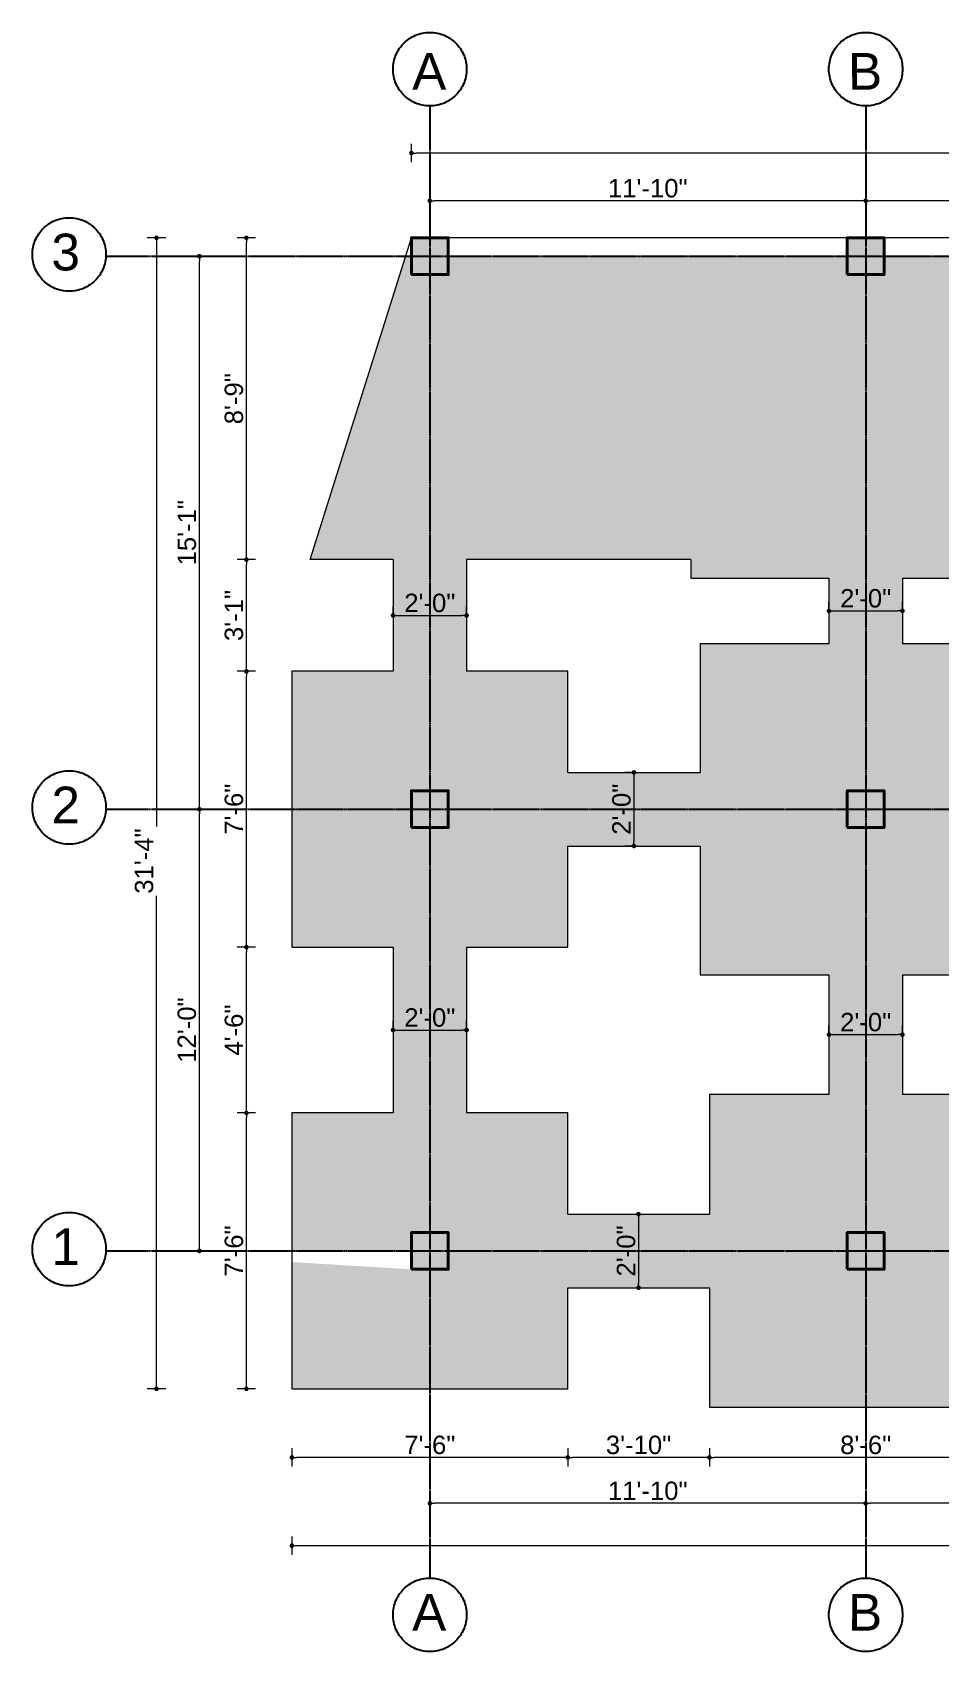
# Model space of a CAD drawing. Header units: inches. Extents: x 115570 to 265311, y 61168 to 314550.
# Drawn here: x 194053 to 194349, y 88286 to 88814 of the extents above; entities that cross this region are included whole.
import ezdxf

# ---------------------------------------------------------------- set-up
doc = ezdxf.new("R2010")
doc.units = ezdxf.units.IN
doc.header["$MEASUREMENT"] = 0
doc.linetypes.add('ACAD_ISO08W100', pattern=[36, 24, -3, 6, -3])
doc.layers.get('0').update_dxf_attribs({"lineweight": 25})
for name, color, linetype, lineweight in [('0 dimension lines', 4, 'Continuous', 18), ('0 wall', 7, 'Continuous', 40), ('Trench', 6, 'Continuous', 20)]:
    doc.layers.add(name, color=color, linetype=linetype, lineweight=lineweight)
doc.layers.add('0_center line', color=4, linetype='ACAD_ISO08W100', transparency=0.5)
doc.styles.add('arial.', font='arial.ttf')
doc.styles.get("Standard").update_dxf_attribs({"font": 'arial.ttf'})
doc.dimstyles.new('d50_Text size double', dxfattribs={"dimscale": 0, "dimtxt": 6, "dimasz": 1.5, "dimexe": 3, "dimexo": 3, "dimgap": 1, "dimtad": 1, "dimdec": 0, "dimrnd": 0.25, "dimzin": 3, "dimdsep": 46, "dimlunit": 4, "dimtxsty": 'arial.', "dimblk": 'DOT', "dimcen": 4, "dimdle": 6, "dimclrd": 256, "dimclre": 256, "dimclrt": 7, "dimazin": 0, "dimtfac": 1, "dimtdec": 0, "dimtix": 1, "dimtmove": 2, "dimatfit": 3, "dimfxl": 3, "dimfxlon": 1, "dimtolj": 1, "dimtzin": 0, "dimlwd": -1, "dimlwe": -1, "dimarcsym": 0})

# ---------------------------------------------------------------- blocks, each defined once
blk = doc.blocks.new('_Dot')
at = {"color": 0, "linetype": 'ByBlock', "lineweight": -2}
blk.add_line((-0.5, 0), (-1, 0), dxfattribs=at)
at = {"color": 0, "linetype": 'ByBlock', "const_width": 0.5}
blk.add_lwpolyline([(-0.25, 0, 1), (0.25, 0, 1)], format="xyb", close=True, dxfattribs=at)
blk = doc.blocks.new('*D1124')
at = {"layer": '0 dimension lines', "transparency": 16777216}
for p, q in [((194273.59, 88352.06), (194273.59, 88346.06)), ((194375.59, 88352.06), (194375.59, 88346.06)), ((194374.09, 88349.06), (194275.09, 88349.06))]:
    blk.add_line(p, q, dxfattribs=at)
at = {"layer": 'Defpoints', "color": 0, "transparency": 16777216}
for p in [(194273.59, 88365.44), (194375.59, 88365.44), (194273.59, 88349.06)]:
    blk.add_point(p, dxfattribs=at)
at = {"layer": '0 dimension lines', "transparency": 16777216, "xscale": 1.5, "yscale": 1.5, "zscale": 1.5, "rotation": 180}
blk.add_blockref('_Dot', (194273.59, 88349.06), dxfattribs=at)
at = {"layer": '0 dimension lines', "transparency": 16777216, "xscale": 1.5, "yscale": 1.5, "zscale": 1.5}
blk.add_blockref('_Dot', (194375.59, 88349.06), dxfattribs=at)
at = {"layer": '0 dimension lines', "color": 7, "lineweight": 15, "transparency": 16777216, "insert": (194324.59, 88353.12), "char_height": 6, "attachment_point": 5, "style": 'arial.'}
blk.add_mtext('\\A1;8\'-6"', dxfattribs=at)
blk = doc.blocks.new('*D1125')
at = {"layer": '0 dimension lines', "transparency": 16777216}
for p, q in [((194227.4, 88352.06), (194227.4, 88346.06)), ((194273.59, 88352.06), (194273.59, 88346.06)), ((194272.09, 88349.06), (194228.9, 88349.06))]:
    blk.add_line(p, q, dxfattribs=at)
at = {"layer": 'Defpoints', "color": 0, "transparency": 16777216}
for p in [(194227.4, 88371.44), (194273.59, 88365.44), (194227.4, 88349.06)]:
    blk.add_point(p, dxfattribs=at)
at = {"layer": '0 dimension lines', "transparency": 16777216, "xscale": 1.5, "yscale": 1.5, "zscale": 1.5, "rotation": 180}
blk.add_blockref('_Dot', (194227.4, 88349.06), dxfattribs=at)
at = {"layer": '0 dimension lines', "transparency": 16777216, "xscale": 1.5, "yscale": 1.5, "zscale": 1.5}
blk.add_blockref('_Dot', (194273.59, 88349.06), dxfattribs=at)
at = {"layer": '0 dimension lines', "color": 7, "lineweight": 15, "transparency": 16777216, "insert": (194250.49, 88353.12), "char_height": 6, "attachment_point": 5, "style": 'arial.'}
blk.add_mtext('\\A1;3\'-10"', dxfattribs=at)
blk = doc.blocks.new('*D1126')
at = {"layer": '0 dimension lines', "transparency": 16777216}
for p, q in [((194137.4, 88352.06), (194137.4, 88346.06)), ((194227.4, 88352.06), (194227.4, 88346.06)), ((194225.9, 88349.06), (194138.9, 88349.06))]:
    blk.add_line(p, q, dxfattribs=at)
at = {"layer": 'Defpoints', "color": 0, "transparency": 16777216}
for p in [(194137.4, 88371.44), (194227.4, 88371.44), (194137.4, 88349.06)]:
    blk.add_point(p, dxfattribs=at)
at = {"layer": '0 dimension lines', "transparency": 16777216, "xscale": 1.5, "yscale": 1.5, "zscale": 1.5, "rotation": 180}
blk.add_blockref('_Dot', (194137.4, 88349.06), dxfattribs=at)
at = {"layer": '0 dimension lines', "transparency": 16777216, "xscale": 1.5, "yscale": 1.5, "zscale": 1.5}
blk.add_blockref('_Dot', (194227.4, 88349.06), dxfattribs=at)
at = {"layer": '0 dimension lines', "color": 7, "lineweight": 15, "transparency": 16777216, "insert": (194182.4, 88353.12), "char_height": 6, "attachment_point": 5, "style": 'arial.'}
blk.add_mtext('\\A1;7\'-6"', dxfattribs=at)
blk = doc.blocks.new('*D1128')
at = {"layer": '0 dimension lines', "transparency": 16777216}
for p, q in [((194324.59, 88337.09), (194324.59, 88331.09)), ((194504.59, 88337.09), (194504.59, 88331.09)), ((194503.09, 88334.09), (194326.09, 88334.09))]:
    blk.add_line(p, q, dxfattribs=at)
at = {"layer": 'Defpoints', "color": 0, "transparency": 16777216}
for p in [(194324.59, 88362.44), (194504.59, 88362.44), (194324.59, 88334.09)]:
    blk.add_point(p, dxfattribs=at)
at = {"layer": '0 dimension lines', "transparency": 16777216, "xscale": 1.5, "yscale": 1.5, "zscale": 1.5, "rotation": 180}
blk.add_blockref('_Dot', (194324.59, 88334.09), dxfattribs=at)
at = {"layer": '0 dimension lines', "transparency": 16777216, "xscale": 1.5, "yscale": 1.5, "zscale": 1.5}
blk.add_blockref('_Dot', (194504.59, 88334.09), dxfattribs=at)
at = {"layer": '0 dimension lines', "color": 7, "lineweight": 15, "transparency": 16777216, "insert": (194414.59, 88338.15), "char_height": 6, "attachment_point": 5, "style": 'arial.'}
blk.add_mtext('\\A1;15\'-0"', dxfattribs=at)
blk = doc.blocks.new('*D1129')
at = {"layer": '0 dimension lines', "transparency": 16777216}
for p, q in [((194182.4, 88337.09), (194182.4, 88331.09)), ((194324.59, 88337.09), (194324.59, 88331.09)), ((194323.09, 88334.09), (194183.9, 88334.09))]:
    blk.add_line(p, q, dxfattribs=at)
at = {"layer": 'Defpoints', "color": 0, "transparency": 16777216}
for p in [(194182.4, 88368.44), (194324.59, 88362.44), (194182.4, 88334.09)]:
    blk.add_point(p, dxfattribs=at)
at = {"layer": '0 dimension lines', "transparency": 16777216, "xscale": 1.5, "yscale": 1.5, "zscale": 1.5, "rotation": 180}
blk.add_blockref('_Dot', (194182.4, 88334.09), dxfattribs=at)
at = {"layer": '0 dimension lines', "transparency": 16777216, "xscale": 1.5, "yscale": 1.5, "zscale": 1.5}
blk.add_blockref('_Dot', (194324.59, 88334.09), dxfattribs=at)
at = {"layer": '0 dimension lines', "color": 7, "lineweight": 15, "transparency": 16777216, "insert": (194253.49, 88338.15), "char_height": 6, "attachment_point": 5, "style": 'arial.'}
blk.add_mtext('\\A1;11\'-10"', dxfattribs=at)
blk = doc.blocks.new('*D1130')
at = {"layer": '0 dimension lines', "transparency": 16777216}
for p, q in [((194137.4, 88323.28), (194137.4, 88317.28)), ((194138.9, 88320.28), (194675.09, 88320.28)), ((194676.59, 88323.28), (194676.59, 88317.28))]:
    blk.add_line(p, q, dxfattribs=at)
at = {"layer": 'Defpoints', "color": 0, "transparency": 16777216}
for p in [(194137.4, 88371.44), (194676.59, 88365.44), (194676.59, 88320.28)]:
    blk.add_point(p, dxfattribs=at)
at = {"layer": '0 dimension lines', "transparency": 16777216, "xscale": 1.5, "yscale": 1.5, "zscale": 1.5, "rotation": 180}
blk.add_blockref('_Dot', (194137.4, 88320.28), dxfattribs=at)
at = {"layer": '0 dimension lines', "transparency": 16777216, "xscale": 1.5, "yscale": 1.5, "zscale": 1.5}
blk.add_blockref('_Dot', (194676.59, 88320.28), dxfattribs=at)
at = {"layer": '0 dimension lines', "color": 7, "lineweight": 15, "transparency": 16777216, "insert": (194406.99, 88324.3), "char_height": 6, "attachment_point": 5, "style": 'arial.'}
blk.add_mtext('\\A1;44\'-11"', dxfattribs=at)
blk = doc.blocks.new('*D1139')
at = {"layer": '0 dimension lines', "transparency": 16777216}
for p, q in [((194125.57, 88461.44), (194119.57, 88461.44)), ((194122.57, 88372.94), (194122.57, 88459.94)), ((194125.57, 88371.44), (194119.57, 88371.44))]:
    blk.add_line(p, q, dxfattribs=at)
at = {"layer": 'Defpoints', "color": 0, "transparency": 16777216}
for p in [(194122.57, 88461.44), (194137.4, 88461.44), (194137.4, 88371.44)]:
    blk.add_point(p, dxfattribs=at)
at = {"layer": '0 dimension lines', "transparency": 16777216, "xscale": 1.5, "yscale": 1.5, "zscale": 1.5}
for p, rotation in [((194122.57, 88461.44), 90), ((194122.57, 88371.44), 270)]:
    blk.add_blockref('_Dot', p, dxfattribs=dict(at, rotation=rotation))
at = {"layer": '0 dimension lines', "color": 7, "lineweight": 15, "transparency": 16777216, "insert": (194118.51, 88416.44), "char_height": 6, "attachment_point": 5, "rotation": 90, "style": 'arial.'}
blk.add_mtext('\\A1;7\'-6"', dxfattribs=at)
blk = doc.blocks.new('*D1140')
at = {"layer": '0 dimension lines', "transparency": 16777216}
for p, q in [((194125.57, 88515.55), (194119.57, 88515.55)), ((194122.57, 88462.94), (194122.57, 88514.05)), ((194125.57, 88461.44), (194119.57, 88461.44))]:
    blk.add_line(p, q, dxfattribs=at)
at = {"layer": 'Defpoints', "color": 0, "transparency": 16777216}
for p in [(194122.57, 88515.55), (194137.4, 88515.55), (194137.4, 88461.44)]:
    blk.add_point(p, dxfattribs=at)
at = {"layer": '0 dimension lines', "transparency": 16777216, "xscale": 1.5, "yscale": 1.5, "zscale": 1.5}
for p, rotation in [((194122.57, 88515.55), 90), ((194122.57, 88461.44), 270)]:
    blk.add_blockref('_Dot', p, dxfattribs=dict(at, rotation=rotation))
at = {"layer": '0 dimension lines', "color": 7, "lineweight": 15, "transparency": 16777216, "insert": (194118.51, 88488.5), "char_height": 6, "attachment_point": 5, "rotation": 90, "style": 'arial.'}
blk.add_mtext('\\A1;4\'-6"', dxfattribs=at)
blk = doc.blocks.new('*D1141')
at = {"layer": '0 dimension lines', "transparency": 16777216}
for p, q in [((194125.57, 88605.55), (194119.57, 88605.55)), ((194122.57, 88517.05), (194122.57, 88604.05)), ((194125.57, 88515.55), (194119.57, 88515.55))]:
    blk.add_line(p, q, dxfattribs=at)
at = {"layer": 'Defpoints', "color": 0, "transparency": 16777216}
for p in [(194122.57, 88605.55), (194137.4, 88605.55), (194137.4, 88515.55)]:
    blk.add_point(p, dxfattribs=at)
at = {"layer": '0 dimension lines', "transparency": 16777216, "xscale": 1.5, "yscale": 1.5, "zscale": 1.5}
for p, rotation in [((194122.57, 88605.55), 90), ((194122.57, 88515.55), 270)]:
    blk.add_blockref('_Dot', p, dxfattribs=dict(at, rotation=rotation))
at = {"layer": '0 dimension lines', "color": 7, "lineweight": 15, "transparency": 16777216, "insert": (194118.51, 88560.55), "char_height": 6, "attachment_point": 5, "rotation": 90, "style": 'arial.'}
blk.add_mtext('\\A1;7\'-6"', dxfattribs=at)
blk = doc.blocks.new('*D1142')
at = {"layer": '0 dimension lines', "transparency": 16777216}
for p, q in [((194125.57, 88641.98), (194119.57, 88641.98)), ((194122.57, 88607.05), (194122.57, 88640.48)), ((194125.57, 88605.55), (194119.57, 88605.55))]:
    blk.add_line(p, q, dxfattribs=at)
at = {"layer": 'Defpoints', "color": 0, "transparency": 16777216}
for p in [(194122.57, 88641.98), (194143.35, 88641.98), (194137.4, 88605.55)]:
    blk.add_point(p, dxfattribs=at)
at = {"layer": '0 dimension lines', "transparency": 16777216, "xscale": 1.5, "yscale": 1.5, "zscale": 1.5}
for p, rotation in [((194122.57, 88641.98), 90), ((194122.57, 88605.55), 270)]:
    blk.add_blockref('_Dot', p, dxfattribs=dict(at, rotation=rotation))
at = {"layer": '0 dimension lines', "color": 7, "lineweight": 15, "transparency": 16777216, "insert": (194118.51, 88623.76), "char_height": 6, "attachment_point": 5, "rotation": 90, "style": 'arial.'}
blk.add_mtext('\\A1;3\'-1"', dxfattribs=at)
blk = doc.blocks.new('*D1143')
at = {"layer": '0 dimension lines', "transparency": 16777216}
for p, q in [((194125.57, 88746.98), (194119.57, 88746.98)), ((194122.57, 88643.48), (194122.57, 88745.48)), ((194125.57, 88641.98), (194119.57, 88641.98))]:
    blk.add_line(p, q, dxfattribs=at)
at = {"layer": 'Defpoints', "color": 0, "transparency": 16777216}
for p in [(194122.57, 88746.98), (194176.4, 88746.98), (194143.35, 88641.98)]:
    blk.add_point(p, dxfattribs=at)
at = {"layer": '0 dimension lines', "transparency": 16777216, "xscale": 1.5, "yscale": 1.5, "zscale": 1.5}
for p, rotation in [((194122.57, 88746.98), 90), ((194122.57, 88641.98), 270)]:
    blk.add_blockref('_Dot', p, dxfattribs=dict(at, rotation=rotation))
at = {"layer": '0 dimension lines', "color": 7, "lineweight": 15, "transparency": 16777216, "insert": (194118.51, 88694.48), "char_height": 6, "attachment_point": 5, "rotation": 90, "style": 'arial.'}
blk.add_mtext('\\A1;8\'-9"', dxfattribs=at)
blk = doc.blocks.new('*D1144')
at = {"layer": '0 dimension lines', "transparency": 16777216}
for p, q in [((194110.22, 88560.55), (194104.22, 88560.55)), ((194107.22, 88417.94), (194107.22, 88559.05)), ((194110.22, 88416.44), (194104.22, 88416.44))]:
    blk.add_line(p, q, dxfattribs=at)
at = {"layer": 'Defpoints', "color": 0, "transparency": 16777216}
for p in [(194107.22, 88560.55), (194134.4, 88560.55), (194134.4, 88416.44)]:
    blk.add_point(p, dxfattribs=at)
at = {"layer": '0 dimension lines', "transparency": 16777216, "xscale": 1.5, "yscale": 1.5, "zscale": 1.5}
for p, rotation in [((194107.22, 88560.55), 90), ((194107.22, 88416.44), 270)]:
    blk.add_blockref('_Dot', p, dxfattribs=dict(at, rotation=rotation))
at = {"layer": '0 dimension lines', "color": 7, "lineweight": 15, "transparency": 16777216, "insert": (194103.16, 88488.5), "char_height": 6, "attachment_point": 5, "rotation": 90, "style": 'arial.'}
blk.add_mtext('\\A1;12\'-0"', dxfattribs=at)
blk = doc.blocks.new('*D1145')
at = {"layer": '0 dimension lines', "transparency": 16777216}
for p, q in [((194110.22, 88740.98), (194104.22, 88740.98)), ((194107.22, 88562.05), (194107.22, 88739.48)), ((194110.22, 88560.55), (194104.22, 88560.55))]:
    blk.add_line(p, q, dxfattribs=at)
at = {"layer": 'Defpoints', "color": 0, "transparency": 16777216}
for p in [(194107.22, 88740.98), (194168.51, 88740.98), (194134.4, 88560.55)]:
    blk.add_point(p, dxfattribs=at)
at = {"layer": '0 dimension lines', "transparency": 16777216, "xscale": 1.5, "yscale": 1.5, "zscale": 1.5}
for p, rotation in [((194107.22, 88740.98), 90), ((194107.22, 88560.55), 270)]:
    blk.add_blockref('_Dot', p, dxfattribs=dict(at, rotation=rotation))
at = {"layer": '0 dimension lines', "color": 7, "lineweight": 15, "transparency": 16777216, "insert": (194103.16, 88650.76), "char_height": 6, "attachment_point": 5, "rotation": 90, "style": 'arial.'}
blk.add_mtext('\\A1;15\'-1"', dxfattribs=at)
blk = doc.blocks.new('*D1146')
at = {"layer": '0 dimension lines', "transparency": 16777216}
for p, q in [((194096.24, 88746.98), (194090.24, 88746.98)), ((194093.24, 88745.48), (194093.24, 88554.95)), ((194093.24, 88372.94), (194093.24, 88532.34)), ((194096.24, 88371.44), (194090.24, 88371.44))]:
    blk.add_line(p, q, dxfattribs=at)
at = {"layer": 'Defpoints', "color": 0, "transparency": 16777216}
for p in [(194093.24, 88746.98), (194176.4, 88746.98), (194137.4, 88371.44)]:
    blk.add_point(p, dxfattribs=at)
at = {"layer": '0 dimension lines', "transparency": 16777216, "xscale": 1.5, "yscale": 1.5, "zscale": 1.5}
for p, rotation in [((194093.24, 88746.98), 90), ((194093.24, 88371.44), 270)]:
    blk.add_blockref('_Dot', p, dxfattribs=dict(at, rotation=rotation))
at = {"layer": '0 dimension lines', "color": 7, "lineweight": 15, "transparency": 16777216, "insert": (194089.2, 88543.64), "char_height": 6, "attachment_point": 5, "rotation": 90, "style": 'arial.'}
blk.add_mtext('\\A1;31\'-4"', dxfattribs=at)
blk = doc.blocks.new('*D1147')
at = {"layer": '0 dimension lines', "transparency": 16777216}
for p, q in [((194176.4, 88771.64), (194176.4, 88777.64)), ((194669.09, 88774.64), (194177.9, 88774.64)), ((194670.59, 88771.64), (194670.59, 88777.64))]:
    blk.add_line(p, q, dxfattribs=at)
at = {"layer": 'Defpoints', "color": 0, "transparency": 16777216}
for p in [(194176.4, 88774.64), (194176.4, 88746.98), (194670.59, 88746.98)]:
    blk.add_point(p, dxfattribs=at)
at = {"layer": '0 dimension lines', "transparency": 16777216, "xscale": 1.5, "yscale": 1.5, "zscale": 1.5, "rotation": 180}
blk.add_blockref('_Dot', (194176.4, 88774.64), dxfattribs=at)
at = {"layer": '0 dimension lines', "transparency": 16777216, "xscale": 1.5, "yscale": 1.5, "zscale": 1.5}
blk.add_blockref('_Dot', (194670.59, 88774.64), dxfattribs=at)
at = {"layer": '0 dimension lines', "color": 7, "lineweight": 15, "transparency": 16777216, "insert": (194423.49, 88778.65), "char_height": 6, "attachment_point": 5, "style": 'arial.'}
blk.add_mtext('\\A1;41\'-2"', dxfattribs=at)
blk = doc.blocks.new('*D1181')
at = {"layer": '0 dimension lines', "transparency": 16777216}
for p, q in [((194324.59, 88756.07), (194324.59, 88762.07)), ((194503.09, 88759.07), (194326.09, 88759.07)), ((194504.59, 88756.07), (194504.59, 88762.07))]:
    blk.add_line(p, q, dxfattribs=at)
at = {"layer": 'Defpoints', "color": 0, "transparency": 16777216}
for p in [(194324.59, 88759.07), (194324.59, 88740.98), (194504.59, 88740.98)]:
    blk.add_point(p, dxfattribs=at)
at = {"layer": '0 dimension lines', "transparency": 16777216, "xscale": 1.5, "yscale": 1.5, "zscale": 1.5, "rotation": 180}
blk.add_blockref('_Dot', (194324.59, 88759.07), dxfattribs=at)
at = {"layer": '0 dimension lines', "transparency": 16777216, "xscale": 1.5, "yscale": 1.5, "zscale": 1.5}
blk.add_blockref('_Dot', (194504.59, 88759.07), dxfattribs=at)
at = {"layer": '0 dimension lines', "color": 7, "lineweight": 15, "transparency": 16777216, "insert": (194414.59, 88763.13), "char_height": 6, "attachment_point": 5, "style": 'arial.'}
blk.add_mtext('\\A1;15\'-0"', dxfattribs=at)
blk = doc.blocks.new('*D1182')
at = {"layer": '0 dimension lines', "transparency": 16777216}
for p, q in [((194182.4, 88756.07), (194182.4, 88762.07)), ((194323.09, 88759.07), (194183.9, 88759.07)), ((194324.59, 88756.07), (194324.59, 88762.07))]:
    blk.add_line(p, q, dxfattribs=at)
at = {"layer": 'Defpoints', "color": 0, "transparency": 16777216}
for p in [(194182.4, 88759.07), (194182.4, 88740.98), (194324.59, 88740.98)]:
    blk.add_point(p, dxfattribs=at)
at = {"layer": '0 dimension lines', "transparency": 16777216, "xscale": 1.5, "yscale": 1.5, "zscale": 1.5, "rotation": 180}
blk.add_blockref('_Dot', (194182.4, 88759.07), dxfattribs=at)
at = {"layer": '0 dimension lines', "transparency": 16777216, "xscale": 1.5, "yscale": 1.5, "zscale": 1.5}
blk.add_blockref('_Dot', (194324.59, 88759.07), dxfattribs=at)
at = {"layer": '0 dimension lines', "color": 7, "lineweight": 15, "transparency": 16777216, "insert": (194253.49, 88763.13), "char_height": 6, "attachment_point": 5, "style": 'arial.'}
blk.add_mtext('\\A1;11\'-10"', dxfattribs=at)
blk = doc.blocks.new('*D1183')
at = {"layer": '0 dimension lines', "transparency": 16777216}
for p, q in [((194250.49, 88428.44), (194253.49, 88428.44)), ((194250.49, 88426.94), (194250.49, 88405.94)), ((194250.49, 88404.44), (194253.49, 88404.44))]:
    blk.add_line(p, q, dxfattribs=at)
at = {"layer": 'Defpoints', "color": 0, "transparency": 16777216}
for p in [(194250.49, 88428.44), (194250.49, 88404.44), (194250.49, 88404.44)]:
    blk.add_point(p, dxfattribs=at)
at = {"layer": '0 dimension lines', "transparency": 16777216, "xscale": 1.5, "yscale": 1.5, "zscale": 1.5}
for p, rotation in [((194250.49, 88428.44), 90), ((194250.49, 88404.44), 270)]:
    blk.add_blockref('_Dot', p, dxfattribs=dict(at, rotation=rotation))
at = {"layer": '0 dimension lines', "color": 7, "lineweight": 15, "transparency": 16777216, "insert": (194246.43, 88416.44), "char_height": 6, "attachment_point": 5, "rotation": 90, "style": 'arial.'}
blk.add_mtext('\\A1;2\'-0"', dxfattribs=at)
blk = doc.blocks.new('*D1154')
at = {"layer": '0 dimension lines', "transparency": 16777216}
for p, q in [((194248.99, 88572.55), (194245.99, 88572.55)), ((194248.99, 88571.05), (194248.99, 88550.05)), ((194248.99, 88548.55), (194245.99, 88548.55))]:
    blk.add_line(p, q, dxfattribs=at)
at = {"layer": 'Defpoints', "color": 0, "transparency": 16777216}
for p in [(194248.99, 88572.55), (194248.99, 88548.55), (194248.99, 88548.55)]:
    blk.add_point(p, dxfattribs=at)
at = {"layer": '0 dimension lines', "transparency": 16777216, "xscale": 1.5, "yscale": 1.5, "zscale": 1.5}
for p, rotation in [((194248.99, 88572.55), 90), ((194248.99, 88548.55), 270)]:
    blk.add_blockref('_Dot', p, dxfattribs=dict(at, rotation=rotation))
at = {"layer": '0 dimension lines', "color": 7, "lineweight": 15, "transparency": 16777216, "insert": (194244.93, 88560.55), "char_height": 6, "attachment_point": 5, "rotation": 90, "style": 'arial.'}
blk.add_mtext('\\A1;2\'-0"', dxfattribs=at)
blk = doc.blocks.new('*D1184')
at = {"layer": '0 dimension lines', "transparency": 16777216}
for p, q in [((194170.4, 88488.5), (194170.4, 88491.5)), ((194171.9, 88488.5), (194192.9, 88488.5)), ((194194.4, 88488.5), (194194.4, 88491.5))]:
    blk.add_line(p, q, dxfattribs=at)
at = {"layer": 'Defpoints', "color": 0, "transparency": 16777216}
for p in [(194170.4, 88488.5), (194194.4, 88488.5), (194194.4, 88488.5)]:
    blk.add_point(p, dxfattribs=at)
at = {"layer": '0 dimension lines', "transparency": 16777216, "xscale": 1.5, "yscale": 1.5, "zscale": 1.5, "rotation": 180}
blk.add_blockref('_Dot', (194170.4, 88488.5), dxfattribs=at)
at = {"layer": '0 dimension lines', "transparency": 16777216, "xscale": 1.5, "yscale": 1.5, "zscale": 1.5}
blk.add_blockref('_Dot', (194194.4, 88488.5), dxfattribs=at)
at = {"layer": '0 dimension lines', "color": 7, "lineweight": 15, "transparency": 16777216, "insert": (194182.4, 88492.56), "char_height": 6, "attachment_point": 5, "style": 'arial.'}
blk.add_mtext('\\A1;2\'-0"', dxfattribs=at)
blk = doc.blocks.new('*D1112')
at = {"layer": '0 dimension lines', "transparency": 16777216}
for p, q in [((194312.59, 88487), (194312.59, 88490)), ((194336.59, 88487), (194336.59, 88490)), ((194314.09, 88487), (194335.09, 88487))]:
    blk.add_line(p, q, dxfattribs=at)
at = {"layer": 'Defpoints', "color": 0, "transparency": 16777216}
for p in [(194312.59, 88487), (194336.59, 88487), (194336.59, 88487)]:
    blk.add_point(p, dxfattribs=at)
at = {"layer": '0 dimension lines', "transparency": 16777216, "xscale": 1.5, "yscale": 1.5, "zscale": 1.5, "rotation": 180}
blk.add_blockref('_Dot', (194312.59, 88487), dxfattribs=at)
at = {"layer": '0 dimension lines', "transparency": 16777216, "xscale": 1.5, "yscale": 1.5, "zscale": 1.5}
blk.add_blockref('_Dot', (194336.59, 88487), dxfattribs=at)
at = {"layer": '0 dimension lines', "color": 7, "lineweight": 15, "transparency": 16777216, "insert": (194324.59, 88491.06), "char_height": 6, "attachment_point": 5, "style": 'arial.'}
blk.add_mtext('\\A1;2\'-0"', dxfattribs=at)
blk = doc.blocks.new('*D1117')
at = {"layer": '0 dimension lines', "transparency": 16777216}
for p, q in [((194312.59, 88625.26), (194312.59, 88628.26)), ((194336.59, 88625.26), (194336.59, 88628.26)), ((194314.09, 88625.26), (194335.09, 88625.26))]:
    blk.add_line(p, q, dxfattribs=at)
at = {"layer": 'Defpoints', "color": 0, "transparency": 16777216}
for p in [(194312.59, 88625.26), (194336.59, 88625.26), (194336.59, 88625.26)]:
    blk.add_point(p, dxfattribs=at)
at = {"layer": '0 dimension lines', "transparency": 16777216, "xscale": 1.5, "yscale": 1.5, "zscale": 1.5, "rotation": 180}
blk.add_blockref('_Dot', (194312.59, 88625.26), dxfattribs=at)
at = {"layer": '0 dimension lines', "transparency": 16777216, "xscale": 1.5, "yscale": 1.5, "zscale": 1.5}
blk.add_blockref('_Dot', (194336.59, 88625.26), dxfattribs=at)
at = {"layer": '0 dimension lines', "color": 7, "lineweight": 15, "transparency": 16777216, "insert": (194324.59, 88629.33), "char_height": 6, "attachment_point": 5, "style": 'arial.'}
blk.add_mtext('\\A1;2\'-0"', dxfattribs=at)
blk = doc.blocks.new('*D1118')
at = {"layer": '0 dimension lines', "transparency": 16777216}
for p, q in [((194170.4, 88623.76), (194170.4, 88626.76)), ((194194.4, 88623.76), (194194.4, 88626.76)), ((194171.9, 88623.76), (194192.9, 88623.76))]:
    blk.add_line(p, q, dxfattribs=at)
at = {"layer": 'Defpoints', "color": 0, "transparency": 16777216}
for p in [(194170.4, 88623.76), (194194.4, 88623.76), (194194.4, 88623.76)]:
    blk.add_point(p, dxfattribs=at)
at = {"layer": '0 dimension lines', "transparency": 16777216, "xscale": 1.5, "yscale": 1.5, "zscale": 1.5, "rotation": 180}
blk.add_blockref('_Dot', (194170.4, 88623.76), dxfattribs=at)
at = {"layer": '0 dimension lines', "transparency": 16777216, "xscale": 1.5, "yscale": 1.5, "zscale": 1.5}
blk.add_blockref('_Dot', (194194.4, 88623.76), dxfattribs=at)
at = {"layer": '0 dimension lines', "color": 7, "lineweight": 15, "transparency": 16777216, "insert": (194182.4, 88627.83), "char_height": 6, "attachment_point": 5, "style": 'arial.'}
blk.add_mtext('\\A1;2\'-0"', dxfattribs=at)

msp = doc.modelspace()

# ---------------------------------------------------------------- hatches: boundary and pattern name
at = {"transparency": 33554587}
h = msp.add_hatch(color=256, dxfattribs=at)
h.dxf.hatch_style = 1
h.paths.add_polyline_path([(194188.4, 88746.98), (194188.4, 88734.98), (194176.4, 88734.98), (194176.4, 88746.98)])
h = msp.add_hatch(color=256, dxfattribs=at)
h.dxf.hatch_style = 1
h.paths.add_polyline_path([(194330.59, 88746.98), (194330.59, 88734.98), (194318.59, 88734.98), (194318.59, 88746.98)])
h = msp.add_hatch(color=256, dxfattribs=at)
h.dxf.hatch_style = 1
h.paths.add_polyline_path([(194188.4, 88566.55), (194188.4, 88554.55), (194176.4, 88554.55), (194176.4, 88566.55)])
h = msp.add_hatch(color=256, dxfattribs=at)
h.dxf.hatch_style = 1
h.paths.add_polyline_path([(194330.59, 88566.55), (194330.59, 88554.55), (194318.59, 88554.55), (194318.59, 88566.55)])
h = msp.add_hatch(color=256, dxfattribs=at)
h.dxf.hatch_style = 1
h.paths.add_polyline_path([(194188.4, 88422.44), (194188.4, 88410.44), (194176.4, 88410.44), (194176.4, 88422.44)])
h = msp.add_hatch(color=256, dxfattribs=at)
h.dxf.hatch_style = 1
h.paths.add_polyline_path([(194330.59, 88422.44), (194330.59, 88410.44), (194318.59, 88410.44), (194318.59, 88422.44)])
at = {"layer": '0 wall', "lineweight": 15, "transparency": 33554503}
h = msp.add_hatch(color=256, dxfattribs=at)
h.dxf.hatch_style = 1
h.paths.add_polyline_path([(194504.59, 88554.55), (194498.59, 88554.55), (194498.59, 88560.55), (194330.59, 88560.55), (194330.59, 88554.55), (194324.59, 88554.55), (194324.59, 88422.44), (194330.59, 88422.44), (194330.59, 88416.44), (194498.59, 88416.44), (194498.59, 88422.44), (194504.59, 88422.44)])
h.paths.add_polyline_path([(194378.59, 88506.55), (194378.59, 88548.55), (194450.59, 88548.55), (194450.59, 88506.55), (194492.59, 88506.55), (194492.59, 88467.44), (194453.59, 88467.44), (194453.59, 88428.44), (194375.59, 88428.44), (194375.59, 88467.44), (194336.59, 88467.44), (194336.59, 88506.55)], flags=16)
h.paths.add_polyline_path([(194324.59, 88554.55), (194318.59, 88554.55), (194318.59, 88560.55), (194188.4, 88560.55), (194188.4, 88554.55), (194182.4, 88554.55), (194182.4, 88422.44), (194188.4, 88422.44), (194188.4, 88416.44), (194318.59, 88416.44), (194318.59, 88422.44), (194324.59, 88422.44)])
h.paths.add_polyline_path([(194312.59, 88506.55), (194312.59, 88467.44), (194273.59, 88467.44), (194273.59, 88428.44), (194227.4, 88428.44), (194227.4, 88461.44), (194194.4, 88461.44), (194194.4, 88515.55), (194227.4, 88515.55), (194227.4, 88548.55), (194270.59, 88548.55), (194270.59, 88506.55)], flags=16)
h.paths.add_polyline_path([(194324.59, 88734.98), (194318.59, 88734.98), (194318.59, 88740.98), (194188.4, 88740.98), (194188.4, 88734.98), (194182.4, 88734.98), (194182.4, 88566.55), (194188.4, 88566.55), (194188.4, 88560.55), (194318.59, 88560.55), (194318.59, 88566.55), (194324.59, 88566.55)])
h.paths.add_polyline_path([(194270.59, 88614.55), (194270.59, 88572.55), (194227.4, 88572.55), (194227.4, 88605.55), (194194.4, 88605.55), (194194.4, 88641.98), (194267.59, 88641.98), (194267.59, 88635.98), (194312.59, 88635.98), (194312.59, 88614.55)], flags=16)
h.paths.add_polyline_path([(194504.59, 88734.98), (194498.59, 88734.98), (194498.59, 88740.98), (194330.59, 88740.98), (194330.59, 88734.98), (194324.59, 88734.98), (194324.59, 88566.55), (194330.59, 88566.55), (194330.59, 88560.55), (194498.59, 88560.55), (194498.59, 88566.55), (194504.59, 88566.55)])
h.paths.add_polyline_path([(194336.59, 88614.55), (194336.59, 88635.98), (194381.59, 88635.98), (194381.59, 88722.98), (194450.59, 88722.98), (194450.59, 88641.98), (194492.59, 88641.98), (194492.59, 88614.55), (194450.59, 88614.55), (194450.59, 88572.55), (194378.59, 88572.55), (194378.59, 88614.55)], flags=16)
h.paths.add_polyline_path([(194625.59, 88734.98), (194619.59, 88734.98), (194619.59, 88740.98), (194510.59, 88740.98), (194510.59, 88734.98), (194504.59, 88734.98), (194504.59, 88566.55), (194510.59, 88566.55), (194510.59, 88560.55), (194619.59, 88560.55), (194619.59, 88566.55), (194625.59, 88566.55)])
h.paths.add_polyline_path([(194516.59, 88614.55), (194516.59, 88641.98), (194558.59, 88641.98), (194558.59, 88722.98), (194580.59, 88722.98), (194580.59, 88659.98), (194613.59, 88659.98), (194613.59, 88611.55), (194574.59, 88611.55), (194574.59, 88572.55), (194558.59, 88572.55), (194558.59, 88614.55)], flags=16)
h.paths.add_polyline_path([(194676.59, 88611.55), (194637.59, 88611.55), (194637.59, 88659.98), (194670.59, 88659.98), (194670.59, 88740.98), (194631.59, 88740.98), (194631.59, 88734.98), (194625.59, 88734.98), (194625.59, 88566.55), (194631.59, 88566.55), (194631.59, 88560.55), (194676.59, 88560.55)])
h.paths.add_polyline_path([(194676.59, 88560.55), (194631.59, 88560.55), (194631.59, 88554.55), (194625.59, 88554.55), (194625.59, 88422.44), (194631.59, 88422.44), (194631.59, 88416.44), (194676.59, 88416.44), (194676.59, 88467.44), (194637.59, 88467.44), (194637.59, 88509.55), (194676.59, 88509.55)])
h.paths.add_polyline_path([(194625.59, 88554.55), (194619.59, 88554.55), (194619.59, 88560.55), (194510.59, 88560.55), (194510.59, 88554.55), (194504.59, 88554.55), (194504.59, 88422.44), (194510.59, 88422.44), (194510.59, 88416.44), (194619.59, 88416.44), (194619.59, 88422.44), (194625.59, 88422.44)])
h.paths.add_polyline_path([(194613.59, 88509.55), (194613.59, 88467.44), (194574.59, 88467.44), (194574.59, 88428.44), (194555.59, 88428.44), (194555.59, 88467.44), (194516.59, 88467.44), (194516.59, 88506.55), (194558.59, 88506.55), (194558.59, 88548.55), (194574.59, 88548.55), (194574.59, 88509.55)], flags=16)
h.paths.add_polyline_path([(194676.59, 88416.44), (194631.59, 88416.44), (194631.59, 88410.44), (194625.59, 88410.44), (194625.59, 88365.44), (194676.59, 88365.44)])
h.paths.add_polyline_path([(194625.59, 88410.44), (194619.59, 88410.44), (194619.59, 88416.44), (194510.59, 88416.44), (194510.59, 88410.44), (194504.59, 88410.44), (194504.59, 88365.44), (194555.59, 88365.44), (194555.59, 88404.44), (194574.59, 88404.44), (194574.59, 88365.44), (194625.59, 88365.44)])
h.paths.add_polyline_path([(194504.59, 88410.44), (194498.59, 88410.44), (194498.59, 88416.44), (194330.59, 88416.44), (194330.59, 88410.44), (194324.59, 88410.44), (194324.59, 88365.44), (194375.59, 88365.44), (194375.59, 88404.44), (194453.59, 88404.44), (194453.59, 88365.44), (194504.59, 88365.44)])
h.paths.add_polyline_path([(194324.59, 88410.44), (194318.59, 88410.44), (194318.59, 88416.44), (194188.4, 88416.44), (194188.4, 88410.44), (194182.4, 88410.44), (194182.4, 88371.44), (194227.4, 88371.44), (194227.4, 88404.44), (194273.59, 88404.44), (194273.59, 88365.44), (194324.59, 88365.44)])
h.paths.add_polyline_path([(194182.4, 88554.55), (194176.4, 88554.55), (194176.4, 88560.55), (194137.4, 88560.55), (194137.4, 88515.55), (194170.4, 88515.55), (194170.4, 88461.44), (194137.4, 88461.44), (194137.4, 88416.44), (194176.4, 88416.44), (194176.4, 88422.44), (194182.4, 88422.44)])
h.paths.add_polyline_path([(194182.4, 88734.98), (194176.4, 88734.98), (194176.4, 88740.98), (194174.51, 88740.98), (194143.35, 88641.98), (194170.4, 88641.98), (194170.4, 88605.55), (194137.4, 88605.55), (194137.4, 88560.55), (194176.4, 88560.55), (194176.4, 88566.55), (194182.4, 88566.55)])
h.paths.add_polyline_path([(194416.78, 88550.82), (194416.78, 88570.44), (194404.42, 88570.44), (194404.42, 88550.82)], flags=9)
h.paths.add_polyline_path([(194314.86, 88484.8), (194334.48, 88484.8), (194334.48, 88497.17), (194314.86, 88497.17)], flags=9)
h.paths.add_polyline_path([(194416.78, 88406.72), (194416.78, 88426.33), (194404.42, 88426.33), (194404.42, 88406.72)], flags=9)
h.paths.add_polyline_path([(194494.86, 88484.8), (194514.48, 88484.8), (194514.48, 88497.17), (194494.86, 88497.17)], flags=9)
h.paths.add_polyline_path([(194252.69, 88406.72), (194252.69, 88426.33), (194240.32, 88426.33), (194240.32, 88406.72)], flags=9)
h.paths.add_polyline_path([(194251.19, 88550.82), (194251.19, 88570.44), (194238.82, 88570.44), (194238.82, 88550.82)], flags=9)
h.paths.add_polyline_path([(194172.67, 88486.3), (194192.29, 88486.3), (194192.29, 88498.67), (194172.67, 88498.67)], flags=9)
h.paths.add_polyline_path([(194314.86, 88623.07), (194334.48, 88623.07), (194334.48, 88635.43), (194314.86, 88635.43)], flags=9)
h.paths.add_polyline_path([(194172.67, 88621.57), (194192.29, 88621.57), (194192.29, 88633.93), (194172.67, 88633.93)], flags=9)
h.paths.add_polyline_path([(194494.86, 88626.07), (194514.48, 88626.07), (194514.48, 88638.43), (194494.86, 88638.43)], flags=9)
h.paths.add_polyline_path([(194417.91, 88725.25), (194417.91, 88744.87), (194405.54, 88744.87), (194405.54, 88725.25)], flags=9)
h.paths.add_polyline_path([(194568.78, 88550.82), (194568.78, 88570.44), (194556.42, 88570.44), (194556.42, 88550.82)], flags=9)
h.paths.add_polyline_path([(194615.86, 88633.57), (194635.48, 88633.57), (194635.48, 88645.93), (194615.86, 88645.93)], flags=9)
h.paths.add_polyline_path([(194571.78, 88725.25), (194571.78, 88744.87), (194559.42, 88744.87), (194559.42, 88725.25)], flags=9)
h.paths.add_polyline_path([(194615.86, 88486.3), (194635.48, 88486.3), (194635.48, 88498.67), (194615.86, 88498.67)], flags=9)
h.paths.add_polyline_path([(194567.28, 88406.72), (194567.28, 88426.33), (194554.92, 88426.33), (194554.92, 88406.72)], flags=9)
h = msp.add_hatch(color=256, dxfattribs=at)
h.dxf.hatch_style = 1
h.paths.add_polyline_path([(194137.4, 88371.44), (194182.4, 88371.44), (194182.4, 88410.44), (194176.4, 88410.44), (194137.4, 88412.79)])

# ---------------------------------------------------------------- linework, layer by layer
at = {"layer": '0 wall'}
for points in [[(194176.4, 88734.98), (194176.4, 88746.98), (194188.4, 88746.98), (194188.4, 88734.98)], [(194318.59, 88734.98), (194318.59, 88746.98), (194330.59, 88746.98), (194330.59, 88734.98)], [(194176.4, 88554.55), (194176.4, 88566.55), (194188.4, 88566.55), (194188.4, 88554.55)], [(194318.59, 88554.55), (194318.59, 88566.55), (194330.59, 88566.55), (194330.59, 88554.55)], [(194176.4, 88410.44), (194176.4, 88422.44), (194188.4, 88422.44), (194188.4, 88410.44)], [(194318.59, 88410.44), (194318.59, 88422.44), (194330.59, 88422.44), (194330.59, 88410.44)]]:
    msp.add_lwpolyline(points, close=True, dxfattribs=at)
at = {"layer": '0_center line', "ltscale": 0.01, "transparency": 33554559}
for p, q in [((194182.4, 88790), (194182.4, 88309.71)), ((194324.59, 88790), (194324.59, 88309.71)), ((194076.74, 88740.98), (194737.43, 88740.98)), ((194076.74, 88560.55), (194737.43, 88560.55)), ((194076.74, 88416.44), (194737.43, 88416.44))]:
    msp.add_line(p, q, dxfattribs=at)
at = {"layer": '0_center line', "ltscale": 100, "transparency": 33554687}
for centre in [(194182.4, 88802), (194324.59, 88802), (194064.75, 88741.54), (194064.75, 88561.11), (194064.75, 88417.01), (194182.4, 88297.71), (194324.59, 88297.71)]:
    msp.add_circle(centre, 12, dxfattribs=at)
at = {"layer": 'Trench', "transparency": 33554687}
for p, q in [((194143.35, 88641.98), (194176.4, 88746.98)), ((194170.4, 88641.98), (194143.35, 88641.98)), ((194170.4, 88641.98), (194170.4, 88605.55)), ((194267.59, 88641.98), (194194.4, 88641.98)), ((194194.4, 88641.98), (194194.4, 88605.55)), ((194312.59, 88635.98), (194312.59, 88614.55)), ((194336.59, 88635.98), (194336.59, 88614.55)), ((194227.4, 88572.55), (194270.59, 88572.55)), ((194227.4, 88548.55), (194270.59, 88548.55)), ((194170.4, 88515.55), (194170.4, 88461.44)), ((194194.4, 88515.55), (194194.4, 88461.44)), ((194312.59, 88506.55), (194312.59, 88467.44)), ((194336.59, 88506.55), (194336.59, 88467.44)), ((194227.4, 88428.44), (194273.59, 88428.44)), ((194227.4, 88404.44), (194273.59, 88404.44))]:
    msp.add_line(p, q, dxfattribs=at)
msp.add_lwpolyline([(194267.59, 88749.98), (194267.59, 88749.98)], close=True, dxfattribs=at)
for points in [[(194670.59, 88746.98), (194177.34, 88746.98)], [(194336.59, 88635.98), (194381.59, 88635.98), (194381.59, 88722.98)], [(194267.59, 88641.98), (194267.59, 88635.98), (194312.59, 88635.98)], [(194312.59, 88614.55), (194270.59, 88614.55), (194270.59, 88572.55)], [(194378.59, 88572.55), (194378.59, 88614.55), (194336.59, 88614.55)], [(194170.4, 88605.55), (194137.4, 88605.55), (194137.4, 88515.55), (194170.4, 88515.55)], [(194227.4, 88572.55), (194227.4, 88605.55), (194194.4, 88605.55)], [(194194.4, 88515.55), (194227.4, 88515.55), (194227.4, 88548.55)], [(194270.59, 88548.55), (194270.59, 88506.55), (194312.59, 88506.55)], [(194336.59, 88506.55), (194378.59, 88506.55), (194378.59, 88548.55)], [(194312.59, 88467.44), (194273.59, 88467.44), (194273.59, 88428.44)], [(194375.59, 88428.44), (194375.59, 88467.44), (194336.59, 88467.44)], [(194170.4, 88461.44), (194137.4, 88461.44), (194137.4, 88371.44), (194227.4, 88371.44), (194227.4, 88404.44)], [(194227.4, 88428.44), (194227.4, 88461.44), (194194.4, 88461.44)], [(194273.59, 88404.44), (194273.59, 88365.44), (194375.59, 88365.44), (194375.59, 88404.44)]]:
    msp.add_lwpolyline(points, dxfattribs=at)

# ---------------------------------------------------------------- texts
at = {"layer": '0_center line', "ltscale": 100, "transparency": 33554687}
for s, rotation, p in [('A', 0.0713, (194176.62, 88795.26)), ('B', 0.0713, (194318.8, 88795.26)), ('3', 359.9287, (194058.95, 88736.34)), ('2', 359.9287, (194058.95, 88555.92)), ('1', 359.9287, (194058.95, 88411.81)), ('A', 359.9287, (194176.6, 88292.51)), ('B', 359.9287, (194318.79, 88292.51))]:
    msp.add_text(s, height=12, rotation=rotation, dxfattribs=at).set_placement(p)

# ---------------------------------------------------------------- dimensions: what is measured, and where the dimension line sits
at = {"layer": '0 dimension lines', "lineweight": 15}
for base, p1, p2, picture, middle in [((194176.4, 88774.64), (194670.59, 88746.98), (194176.4, 88746.98), '*D1147', (194423.49, 88778.65)), ((194182.4, 88759.07), (194324.59, 88740.98), (194182.4, 88740.98), '*D1182', (194253.49, 88763.13)), ((194324.59, 88759.07), (194504.59, 88740.98), (194324.59, 88740.98), '*D1181', (194414.59, 88763.13)), ((194194.4, 88623.76), (194170.4, 88623.76), (194194.4, 88623.76), '*D1118', (194182.4, 88627.83)), ((194336.59, 88625.26), (194312.59, 88625.26), (194336.59, 88625.26), '*D1117', (194324.59, 88629.33)), ((194194.4, 88488.5), (194170.4, 88488.5), (194194.4, 88488.5), '*D1184', (194182.4, 88492.56)), ((194336.59, 88487), (194312.59, 88487), (194336.59, 88487), '*D1112', (194324.59, 88491.06)), ((194137.4, 88349.06), (194227.4, 88371.44), (194137.4, 88371.44), '*D1126', (194182.4, 88353.12)), ((194676.59, 88320.28), (194137.4, 88371.44), (194676.59, 88365.44), '*D1130', (194406.99, 88324.3)), ((194182.4, 88334.09), (194324.59, 88362.44), (194182.4, 88368.44), '*D1129', (194253.49, 88338.15)), ((194227.4, 88349.06), (194273.59, 88365.44), (194227.4, 88371.44), '*D1125', (194250.49, 88353.12)), ((194273.59, 88349.06), (194375.59, 88365.44), (194273.59, 88365.44), '*D1124', (194324.59, 88353.12)), ((194324.59, 88334.09), (194504.59, 88362.44), (194324.59, 88362.44), '*D1128', (194414.59, 88338.15))]:
    dim = msp.add_linear_dim(base=base, p1=p1, p2=p2, dimstyle='d50_Text size double', override={"dimscale": 1}, dxfattribs=at)
    dim.commit()
    dim.dimension.update_dxf_attribs({"geometry": picture, "text_midpoint": middle})
dim = msp.add_linear_dim(base=(194093.24, 88746.98), p1=(194137.4, 88371.44), p2=(194176.4, 88746.98), angle=90, dimstyle='d50_Text size double', override={"dimscale": 1}, dxfattribs=at)
dim.commit()
dim.dimension.update_dxf_attribs({"geometry": '*D1146', "text_midpoint": (194089.2, 88543.64), "dimtype": 160})
for base, p1, p2, picture, middle in [((194122.57, 88746.98), (194143.35, 88641.98), (194176.4, 88746.98), '*D1143', (194118.51, 88694.48)), ((194107.22, 88740.98), (194134.4, 88560.55), (194168.51, 88740.98), '*D1145', (194103.16, 88650.76)), ((194122.57, 88641.98), (194137.4, 88605.55), (194143.35, 88641.98), '*D1142', (194118.51, 88623.76)), ((194122.57, 88605.55), (194137.4, 88515.55), (194137.4, 88605.55), '*D1141', (194118.51, 88560.55)), ((194248.99, 88548.55), (194248.99, 88572.55), (194248.99, 88548.55), '*D1154', (194244.93, 88560.55)), ((194107.22, 88560.55), (194134.4, 88416.44), (194134.4, 88560.55), '*D1144', (194103.16, 88488.5)), ((194122.57, 88515.55), (194137.4, 88461.44), (194137.4, 88515.55), '*D1140', (194118.51, 88488.5)), ((194122.57, 88461.44), (194137.4, 88371.44), (194137.4, 88461.44), '*D1139', (194118.51, 88416.44)), ((194250.49, 88404.44), (194250.49, 88428.44), (194250.49, 88404.44), '*D1183', (194246.43, 88416.44))]:
    dim = msp.add_linear_dim(base=base, p1=p1, p2=p2, angle=90, dimstyle='d50_Text size double', override={"dimscale": 1}, dxfattribs=at)
    dim.commit()
    dim.dimension.update_dxf_attribs({"geometry": picture, "text_midpoint": middle})

doc.saveas('drawing.dxf')
